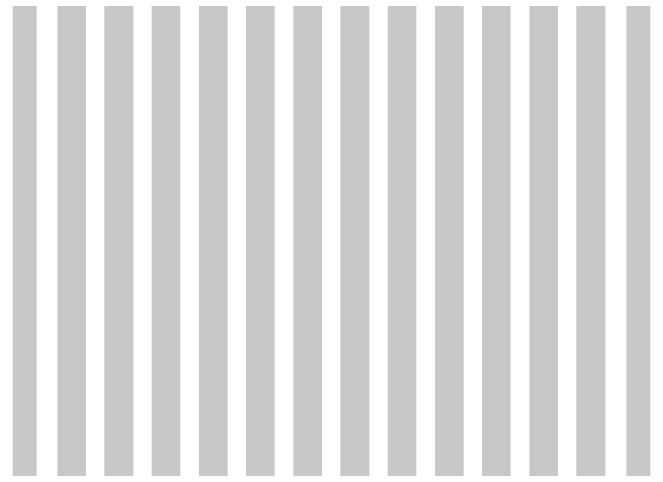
# Model space of a CAD drawing. Header units: millimetres. Extents: x -1.2 to 0.53, y -0.22 to 3.74.
# Drawn here: x -0.005 to 0.2609, y 1.4821 to 1.6727 of the extents above; entities that cross this region are included whole.
import ezdxf

# ---------------------------------------------------------------- set-up
doc = ezdxf.new("R2010")
doc.units = ezdxf.units.MM
doc.header["$MEASUREMENT"] = 0
doc.layers.add('Mechanical2', color=216, linetype='Continuous')
doc.layers.add('TopLayer', color=1, linetype='Continuous')

msp = doc.modelspace()

# ---------------------------------------------------------------- linework, layer by layer
at = {"layer": 'Mechanical2', "const_width": 0.01}
for points in [[(0, 3.535), (0, 0.00818)], [(0.25591, 3.535), (0.25591, 0.00818)]]:
    msp.add_lwpolyline(points, dxfattribs=at)
at = {"layer": 'TopLayer', "const_width": 0.012}
for points in [[(0.01957, 0.038), (0.01957, 3.504)], [(0.03926, 0.038), (0.03926, 3.504)], [(0.05894, 0.038), (0.05894, 3.504)], [(0.07863, 0.038), (0.07863, 3.504)], [(0.09831, 0.038), (0.09831, 3.504)], [(0.118, 0.038), (0.118, 3.504)], [(0.13769, 0.038), (0.13769, 3.504)], [(0.15737, 0.038), (0.15737, 3.504)], [(0.17706, 0.038), (0.17706, 3.504)], [(0.19674, 0.038), (0.19674, 3.504)], [(0.21643, 0.038), (0.21643, 3.504)], [(0.23611, 0.038), (0.23611, 3.504)]]:
    msp.add_lwpolyline(points, dxfattribs=at)

doc.saveas('drawing.dxf')
